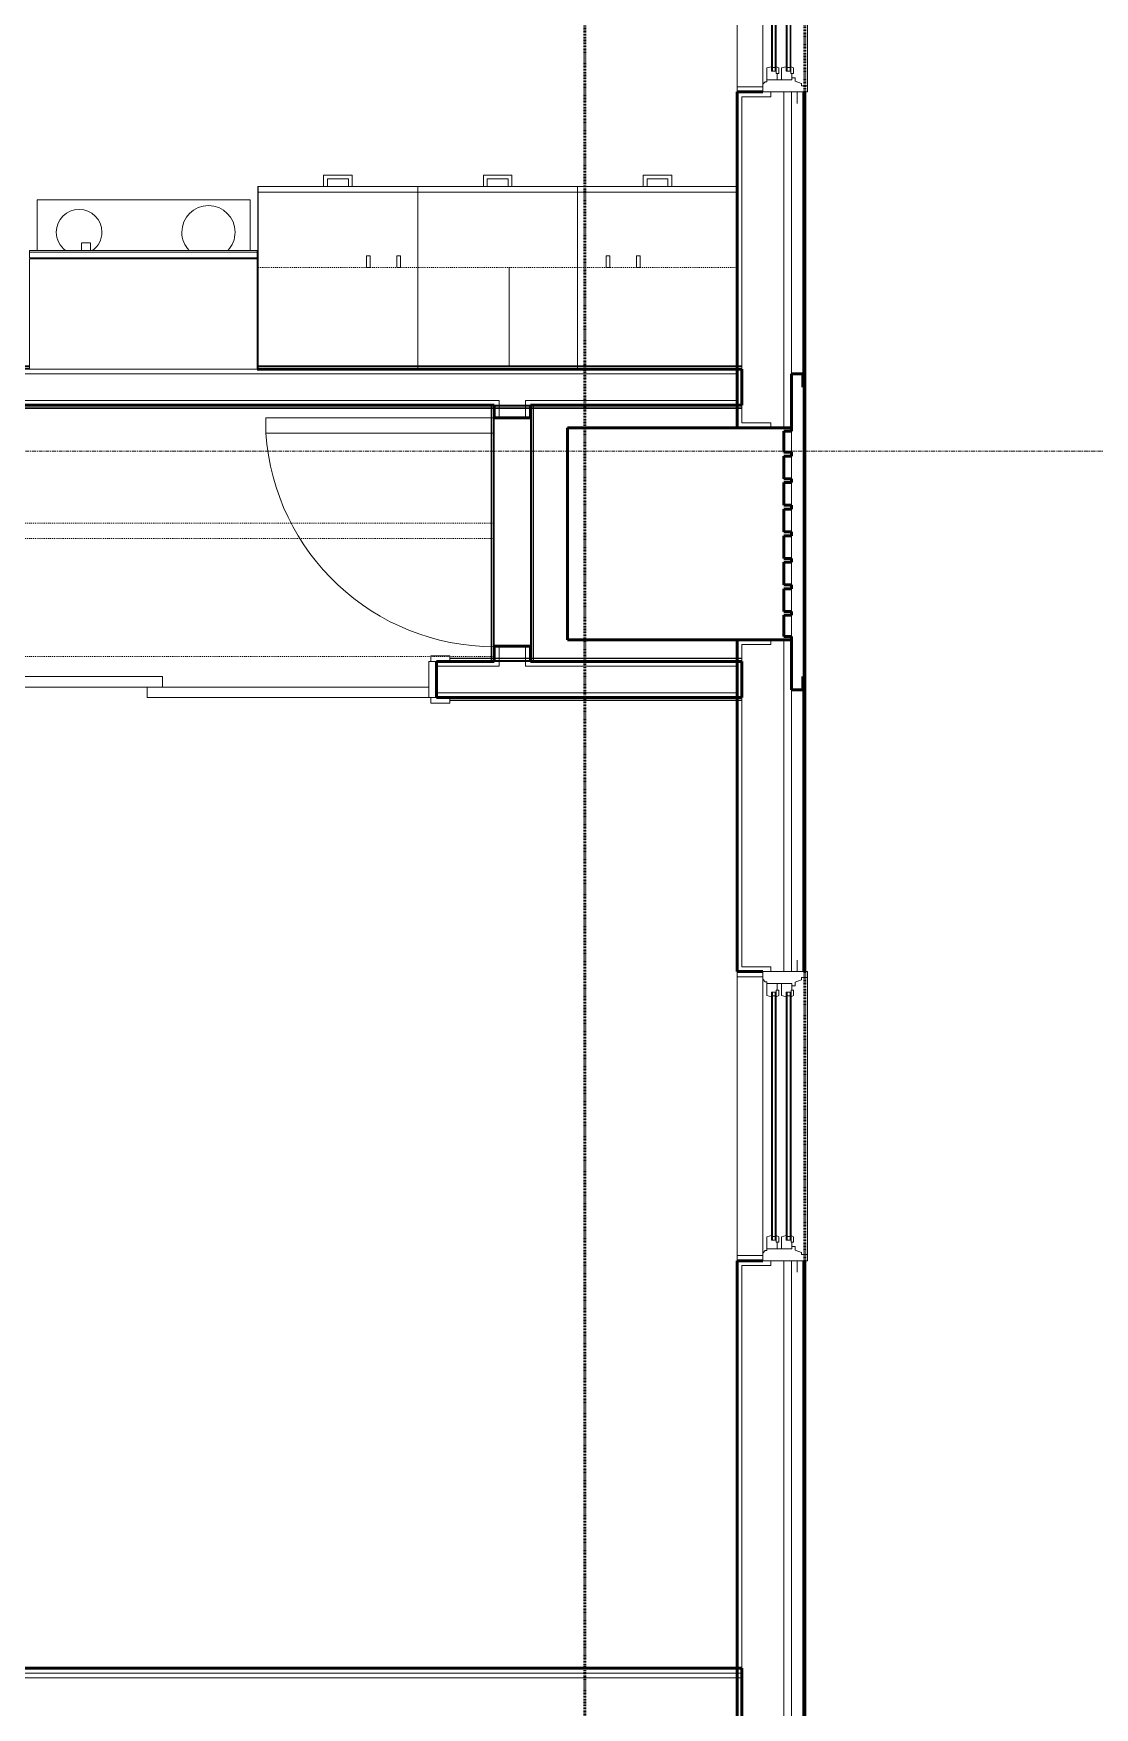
# Model space of a CAD drawing. Header units: inches. Extents: x -4235 to -464, y 9767 to 12344.
# Drawn here: x -2169.3 to -2029.8, y 11682.1 to 11902.1 of the extents above; entities that cross this region are included whole.
import ezdxf

# ---------------------------------------------------------------- set-up
doc = ezdxf.new("R2010")
doc.units = ezdxf.units.IN
doc.header["$MEASUREMENT"] = 0
for name, pattern in [('Dash', [0.25, 0.125, -0.125]), ('Dash 1_16_', [0.125, 0.0625, -0.0625]), ('Grid Line 1_2_', [0.875, 0.5, -0.125, 0.125, -0.125])]:
    doc.linetypes.add(name, pattern=pattern)
for name, color, linetype, lineweight in [('0-1', 7, 'Continuous', 5), ('0-2', 254, 'Continuous', 9), ('A-DOOR-1', 7, 'Continuous', 9), ('A-DOOR-2', 130, 'Continuous', 20), ('A-DOOR-FRAM-1', 130, 'Continuous', 20), ('A-GENM', 5, 'Continuous', 9), ('A-GENM-5', 5, 'Continuous', 50), ('A-GLAZ-1', 151, 'Continuous', 9), ('A-GLAZ-2', 151, 'Continuous', 20), ('A-GLAZ-3', 151, 'Continuous', 50), ('A-WALL', 113, 'Continuous', 13), ('A-WALL-1', 250, 'Continuous', 50), ('A-WALL-2', 50, 'Continuous', 13), ('A-WALL-3', 10, 'Continuous', 9), ('A-WALL-4', 254, 'Continuous', 9), ('A-WALL-5', 7, 'Continuous', 9), ('A-WALL-6', 113, 'Continuous', 9), ('A-WALL-7', 113, 'Continuous', 50), ('C-PROP-LINE-1', 91, 'Dash 1_16_', 50), ('I-WALL-1', 250, 'Continuous', 50), ('I-WALL-2', 10, 'Continuous', 9), ('I-WALL-3', 254, 'Continuous', 9), ('Q-CASE-1', 10, 'Continuous', 9), ('Q-CASE-2', 254, 'Continuous', 9), ('Q-CASE-3', 7, 'Continuous', 9), ('Q-CASE-4', 7, 'Dash', 9), ('Q-CASE-HDLN-1', 7, 'Dash', 9), ('Q-SPCQ-1', 7, 'Continuous', 9), ('S-GRID-1', 1, 'Grid Line 1_2_', 9)]:
    doc.layers.add(name, color=color, linetype=linetype, lineweight=lineweight)

# ---------------------------------------------------------------- blocks, each defined once
blk = doc.blocks.new('Basic Wall _ INT - W4BØF - _5_8 GYP - 2X4 WOOD_BATT_ - 5_8 GYP_ - ___-2694750-BACKGROUND - 2ND FLOOR')
at = {"layer": 'A-WALL-3'}
for p, q in [((-2268.22, 11858.37), (-2268.2, 11858.31)), ((-2268.2, 11858.31), (-2268.14, 11858.16)), ((-2268.13, 11858.16), (-2268.11, 11858.09)), ((-2268.06, 11857.98), (-2268.05, 11857.95)), ((-2243.94, 11858.31), (-2243.82, 11858.31)), ((-2243.82, 11858.31), (-2243.73, 11858.31)), ((-2243.73, 11858.31), (-2243.67, 11858.31)), ((-2238.78, 11857.95), (-2243.53, 11857.95)), ((-2243.52, 11858.31), (-2238.79, 11858.31)), ((-2238.63, 11858.31), (-2238.57, 11858.31)), ((-2238.57, 11858.31), (-2238.48, 11858.31)), ((-2238.48, 11858.31), (-2238.36, 11858.31)), ((-2203.03, 11858.31), (-2169.78, 11858.31)), ((-2169.78, 11858.08), (-2203.03, 11858.08)), ((-2169.78, 11857.95), (-2203.03, 11857.95)), ((-2139.89, 11858.31), (-2139.78, 11858.31)), ((-2139.78, 11857.95), (-2139.89, 11857.95)), ((-2139.78, 11858.31), (-2076.8, 11858.31)), ((-2076.8, 11858.08), (-2139.78, 11858.08)), ((-2076.8, 11857.95), (-2139.78, 11857.95)), ((-2076.8, 11858.31), (-2076.17, 11858.31)), ((-2076.17, 11857.95), (-2076.8, 11857.95)), ((-2076.17, 11858.31), (-2076.17, 11858.37)), ((-2076.17, 11858.37), (-2076.17, 11858.08)), ((-2076.17, 11858.16), (-2076.17, 11858.31)), ((-2076.17, 11858.09), (-2076.17, 11858.16)), ((-2076.17, 11858.08), (-2076.17, 11858)), ((-2076.17, 11858), (-2076.17, 11857.95)), ((-2076.17, 11857.95), (-2076.17, 11857.98))]:
    blk.add_line(p, q, dxfattribs=at)
at = {"layer": 'A-WALL-4'}
for p, q in [((-2268.2, 11858.31), (-2243.94, 11858.31)), ((-2243.53, 11857.95), (-2268.05, 11857.95)), ((-2243.94, 11858.37), (-2243.82, 11858.37)), ((-2243.82, 11858.37), (-2243.73, 11858.37)), ((-2243.73, 11858.37), (-2243.67, 11858.37)), ((-2242.9, 11858.08), (-2243.52, 11858.08)), ((-2243.51, 11858.37), (-2238.79, 11858.37)), ((-2238.78, 11858.08), (-2242.88, 11858.08)), ((-2203.03, 11857.95), (-2238.78, 11857.95)), ((-2238.63, 11858.37), (-2238.57, 11858.37)), ((-2238.57, 11858.37), (-2238.48, 11858.37)), ((-2238.48, 11858.37), (-2238.36, 11858.37)), ((-2238.36, 11858.31), (-2203.03, 11858.31)), ((-2203.03, 11858.37), (-2169.78, 11858.37)), ((-2139.78, 11858.08), (-2139.89, 11858.08)), ((-2139.78, 11858.37), (-2076.17, 11858.37)), ((-2076.17, 11858.08), (-2076.8, 11858.08))]:
    blk.add_line(p, q, dxfattribs=at)
at = {"layer": 'A-WALL-5'}
for p, q in [((-2268.22, 11858.37), (-2243.94, 11858.37)), ((-2243.52, 11858.08), (-2268.1, 11858.08)), ((-2203.03, 11858.08), (-2238.78, 11858.08)), ((-2238.36, 11858.37), (-2203.03, 11858.37)), ((-2139.89, 11858.37), (-2139.78, 11858.37))]:
    blk.add_line(p, q, dxfattribs=at)
at = {"layer": 'A-WALL-5', "flags": 128}
for points in [[(-2268.1, 11858.08), (-2268.11, 11858.1), (-2268.13, 11858.16), (-2268.17, 11858.25), (-2268.22, 11858.37)], [(-2268.07, 11858), (-2268.08, 11858.02), (-2268.09, 11858.04), (-2268.09, 11858.06), (-2268.1, 11858.07), (-2268.1, 11858.08), (-2268.1, 11858.08)]]:
    blk.add_lwpolyline(points, dxfattribs=at)
blk = doc.blocks.new('Basic Wall _ INT - W4BØF - _5_8 GYP - 2X4 WOOD_BATT_ - 5_8 GYP_ - ___-2694749-BACKGROUND - 2ND FLOOR')
at = {"layer": 'A-WALL-3'}
for p, q in [((-2266.08, 11853.2), (-2266.07, 11853.18)), ((-2266.03, 11853.06), (-2266, 11853)), ((-2266, 11853), (-2265.94, 11852.85)), ((-2265.94, 11852.85), (-2265.91, 11852.79)), ((-2109.14, 11852.85), (-2109.02, 11852.85)), ((-2109.02, 11852.85), (-2108.93, 11852.85)), ((-2108.93, 11852.85), (-2108.87, 11852.85)), ((-2103.97, 11853.2), (-2108.72, 11853.2)), ((-2108.72, 11852.85), (-2103.97, 11852.85)), ((-2103.83, 11852.85), (-2103.77, 11852.85)), ((-2103.77, 11852.85), (-2103.68, 11852.85)), ((-2103.68, 11852.85), (-2103.56, 11852.85)), ((-2076.21, 11853.2), (-2076.8, 11853.2)), ((-2076.8, 11852.85), (-2076.2, 11852.85)), ((-2076.17, 11853.2), (-2076.17, 11853.16)), ((-2076.17, 11853.18), (-2076.17, 11853.2)), ((-2076.17, 11853.16), (-2076.17, 11853.12)), ((-2076.17, 11853.12), (-2076.17, 11853.08)), ((-2076.17, 11853.08), (-2076.17, 11853.06)), ((-2076.17, 11853.06), (-2076.17, 11852.79)), ((-2076.17, 11853), (-2076.17, 11853.06)), ((-2076.17, 11852.85), (-2076.17, 11853)), ((-2076.17, 11852.79), (-2076.17, 11852.85))]:
    blk.add_line(p, q, dxfattribs=at)
at = {"layer": 'A-WALL-4'}
for p, q in [((-2108.72, 11853.2), (-2266.08, 11853.2)), ((-2265.94, 11852.85), (-2109.14, 11852.85)), ((-2109.14, 11852.79), (-2109.02, 11852.79)), ((-2109.02, 11852.79), (-2108.93, 11852.79)), ((-2108.93, 11852.79), (-2108.87, 11852.79)), ((-2108.72, 11853.08), (-2103.97, 11853.08)), ((-2108.72, 11852.79), (-2103.97, 11852.79)), ((-2076.8, 11853.2), (-2103.97, 11853.2)), ((-2103.83, 11852.79), (-2103.77, 11852.79)), ((-2103.77, 11852.79), (-2103.68, 11852.79)), ((-2103.68, 11852.79), (-2103.56, 11852.79)), ((-2103.56, 11852.85), (-2076.8, 11852.85)), ((-2076.8, 11853.08), (-2076.21, 11853.08)), ((-2076.8, 11852.79), (-2076.2, 11852.79))]:
    blk.add_line(p, q, dxfattribs=at)
at = {"layer": 'A-WALL-5'}
for p, q in [((-2266.03, 11853.08), (-2108.72, 11853.08)), ((-2265.91, 11852.79), (-2109.14, 11852.79)), ((-2103.97, 11853.08), (-2076.8, 11853.08)), ((-2103.56, 11852.79), (-2076.8, 11852.79))]:
    blk.add_line(p, q, dxfattribs=at)
at = {"layer": 'A-WALL-5', "flags": 128}
for points in [[(-2266.03, 11853.08), (-2266.03, 11853.08), (-2266.04, 11853.09), (-2266.04, 11853.1), (-2266.05, 11853.12), (-2266.06, 11853.14), (-2266.07, 11853.16)], [(-2265.91, 11852.79), (-2265.96, 11852.91), (-2266, 11853), (-2266.02, 11853.06), (-2266.03, 11853.08)]]:
    blk.add_lwpolyline(points, dxfattribs=at)
blk = doc.blocks.new('Basic Wall _ INT - W4BØF - _5_8 GYP - 2X4 WOOD_BATT_ - 5_8 GYP_ - ___-2694752-BACKGROUND - 2ND FLOOR')
at = {"layer": 'A-WALL-3'}
for p, q in [((-2109.14, 11819.91), (-2109.02, 11819.91)), ((-2109.02, 11819.91), (-2108.93, 11819.91)), ((-2108.93, 11819.91), (-2108.87, 11819.91)), ((-2108.72, 11819.91), (-2103.97, 11819.91)), ((-2103.83, 11819.91), (-2103.77, 11819.91)), ((-2103.77, 11819.91), (-2103.68, 11819.91)), ((-2103.68, 11819.91), (-2103.56, 11819.91)), ((-2076.76, 11819.91), (-2076.17, 11819.91)), ((-2076.17, 11819.91), (-2076.17, 11819.97)), ((-2076.17, 11819.97), (-2076.17, 11819.85)), ((-2076.17, 11819.76), (-2076.17, 11819.91)), ((-2076.17, 11819.85), (-2076.17, 11819.76)), ((-2076.17, 11819.69), (-2076.17, 11819.76)), ((-2076.17, 11819.76), (-2076.17, 11819.7)), ((-2076.17, 11819.7), (-2076.17, 11819.68)), ((-2076.17, 11819.68), (-2076.17, 11819.6)), ((-2103.97, 11819.55), (-2108.72, 11819.55)), ((-2076.17, 11819.55), (-2076.76, 11819.55)), ((-2076.17, 11819.6), (-2076.17, 11819.55)), ((-2076.17, 11819.55), (-2076.17, 11819.58))]:
    blk.add_line(p, q, dxfattribs=at)
at = {"layer": 'A-WALL-4'}
for p, q in [((-2114.57, 11819.91), (-2109.14, 11819.91)), ((-2109.14, 11819.97), (-2109.02, 11819.97)), ((-2109.02, 11819.97), (-2108.93, 11819.97)), ((-2108.93, 11819.97), (-2108.87, 11819.97)), ((-2108.72, 11819.97), (-2103.97, 11819.97)), ((-2104.6, 11819.68), (-2108.68, 11819.68)), ((-2103.97, 11819.68), (-2104.56, 11819.68)), ((-2103.83, 11819.97), (-2103.77, 11819.97)), ((-2103.77, 11819.97), (-2103.68, 11819.97)), ((-2103.68, 11819.97), (-2103.56, 11819.97)), ((-2103.56, 11819.91), (-2076.8, 11819.91)), ((-2076.76, 11819.97), (-2076.17, 11819.97)), ((-2076.17, 11819.68), (-2076.76, 11819.68)), ((-2108.72, 11819.55), (-2114.57, 11819.55)), ((-2076.8, 11819.55), (-2103.97, 11819.55))]:
    blk.add_line(p, q, dxfattribs=at)
at = {"layer": 'A-WALL-5'}
for p, q in [((-2114.57, 11819.97), (-2109.14, 11819.97)), ((-2108.72, 11819.68), (-2114.57, 11819.68)), ((-2076.8, 11819.68), (-2103.97, 11819.68)), ((-2103.56, 11819.97), (-2076.8, 11819.97))]:
    blk.add_line(p, q, dxfattribs=at)
blk = doc.blocks.new('Basic Wall _ INT - W4BØF - _5_8 GYP - 2X4 WOOD_BATT_ - 5_8 GYP_ - ___-2694751-BACKGROUND - 2ND FLOOR')
at = {"layer": 'A-WALL-3'}
for p, q in [((-2076.17, 11814.8), (-2076.8, 11814.8)), ((-2076.8, 11814.45), (-2076.17, 11814.45)), ((-2076.17, 11814.8), (-2076.17, 11814.76)), ((-2076.17, 11814.78), (-2076.17, 11814.8)), ((-2076.17, 11814.76), (-2076.17, 11814.68)), ((-2076.17, 11814.68), (-2076.17, 11814.66)), ((-2076.17, 11814.66), (-2076.17, 11814.51)), ((-2076.17, 11814.6), (-2076.17, 11814.66)), ((-2076.17, 11814.45), (-2076.17, 11814.6)), ((-2076.17, 11814.51), (-2076.17, 11814.39)), ((-2076.17, 11814.39), (-2076.17, 11814.45))]:
    blk.add_line(p, q, dxfattribs=at)
at = {"layer": 'A-WALL-4'}
for p, q in [((-2076.8, 11814.8), (-2114.57, 11814.8)), ((-2114.57, 11814.45), (-2076.8, 11814.45)), ((-2076.8, 11814.68), (-2076.17, 11814.68)), ((-2076.8, 11814.39), (-2076.17, 11814.39))]:
    blk.add_line(p, q, dxfattribs=at)
at = {"layer": 'A-WALL-5'}
for p, q in [((-2114.57, 11814.68), (-2076.8, 11814.68)), ((-2114.57, 11814.39), (-2076.8, 11814.39))]:
    blk.add_line(p, q, dxfattribs=at)
blk = doc.blocks.new('Basic Wall _ INT - W4BØF - _5_8 GYP - 2X4 WOOD_BATT_ - 5_8 GYP_ - ___-2694754-BACKGROUND - 2ND FLOOR')
at = {"layer": 'A-WALL-3'}
for p, q in [((-2103.95, 11853.2), (-2103.97, 11853.2)), ((-2103.91, 11853.2), (-2103.85, 11853.2)), ((-2103.85, 11853.2), (-2103.56, 11853.2)), ((-2103.77, 11853.2), (-2103.83, 11853.2)), ((-2103.62, 11853.2), (-2103.77, 11853.2)), ((-2103.56, 11853.2), (-2103.62, 11853.2)), ((-2103.62, 11853.05), (-2103.62, 11853)), ((-2103.62, 11852.99), (-2103.62, 11852.91)), ((-2103.62, 11852.89), (-2103.62, 11852.79)), ((-2103.62, 11819.93), (-2103.62, 11819.85)), ((-2103.62, 11819.82), (-2103.62, 11819.76)), ((-2103.97, 11819.55), (-2103.95, 11819.55)), ((-2103.89, 11819.55), (-2103.91, 11819.55)), ((-2103.85, 11819.55), (-2103.89, 11819.55)), ((-2103.77, 11819.55), (-2103.85, 11819.55)), ((-2103.83, 11819.55), (-2103.77, 11819.55)), ((-2103.77, 11819.55), (-2103.62, 11819.55)), ((-2103.68, 11819.55), (-2103.77, 11819.55)), ((-2103.56, 11819.55), (-2103.68, 11819.55)), ((-2103.62, 11819.55), (-2103.56, 11819.55))]:
    blk.add_line(p, q, dxfattribs=at)
at = {"layer": 'A-WALL-4'}
for p, q in [((-2103.97, 11853.2), (-2103.93, 11853.2)), ((-2103.97, 11851.55), (-2103.97, 11853.2)), ((-2103.93, 11853.2), (-2103.91, 11853.2)), ((-2103.62, 11852.79), (-2103.62, 11819.97)), ((-2103.56, 11853.05), (-2103.56, 11853)), ((-2103.56, 11852.99), (-2103.56, 11852.91)), ((-2103.56, 11852.89), (-2103.56, 11852.79)), ((-2103.97, 11819.55), (-2103.97, 11821.55)), ((-2103.56, 11819.93), (-2103.56, 11819.85)), ((-2103.56, 11819.82), (-2103.56, 11819.76)), ((-2103.93, 11819.55), (-2103.97, 11819.55)), ((-2103.91, 11819.55), (-2103.93, 11819.55))]:
    blk.add_line(p, q, dxfattribs=at)
at = {"layer": 'A-WALL-5'}
for p, q in [((-2103.85, 11819.55), (-2103.85, 11853.2)), ((-2103.56, 11852.79), (-2103.56, 11819.97))]:
    blk.add_line(p, q, dxfattribs=at)
blk = doc.blocks.new('Basic Wall _ INT - W4BØF - _5_8 GYP - 2X4 WOOD_BATT_ - 5_8 GYP_ - ___-2694753-BACKGROUND - 2ND FLOOR')
at = {"layer": 'A-WALL-3'}
for p, q in [((-2109.07, 11853.2), (-2109.14, 11853.2)), ((-2109.14, 11853.2), (-2108.85, 11853.2)), ((-2108.93, 11853.2), (-2109.07, 11853.2)), ((-2109.07, 11853.05), (-2109.07, 11853)), ((-2109.07, 11852.99), (-2109.07, 11852.91)), ((-2109.07, 11852.89), (-2109.07, 11852.79)), ((-2108.86, 11853.2), (-2108.93, 11853.2)), ((-2108.85, 11853.2), (-2108.81, 11853.2)), ((-2108.81, 11853.2), (-2108.79, 11853.2)), ((-2108.72, 11853.2), (-2108.75, 11853.2)), ((-2109.07, 11819.95), (-2109.07, 11819.85)), ((-2109.07, 11819.83), (-2109.07, 11819.76)), ((-2109.07, 11819.75), (-2109.07, 11819.7)), ((-2109.02, 11819.55), (-2109.14, 11819.55)), ((-2109.14, 11819.55), (-2109.07, 11819.55)), ((-2109.07, 11819.55), (-2108.93, 11819.55)), ((-2108.85, 11819.55), (-2109.02, 11819.55)), ((-2108.93, 11819.55), (-2108.86, 11819.55)), ((-2108.81, 11819.55), (-2108.85, 11819.55)), ((-2108.79, 11819.55), (-2108.81, 11819.55)), ((-2108.75, 11819.55), (-2108.72, 11819.55))]:
    blk.add_line(p, q, dxfattribs=at)
at = {"layer": 'A-WALL-4'}
for p, q in [((-2109.14, 11853.05), (-2109.14, 11853)), ((-2109.14, 11852.99), (-2109.14, 11852.91)), ((-2109.14, 11852.89), (-2109.14, 11852.79)), ((-2109.07, 11852.79), (-2109.07, 11819.97)), ((-2108.79, 11853.2), (-2108.77, 11853.2)), ((-2108.77, 11853.2), (-2108.72, 11853.2)), ((-2108.72, 11851.55), (-2108.72, 11853.2)), ((-2109.14, 11819.95), (-2109.14, 11819.85)), ((-2109.14, 11819.83), (-2109.14, 11819.76)), ((-2109.14, 11819.75), (-2109.14, 11819.7)), ((-2108.72, 11819.55), (-2108.72, 11821.55)), ((-2108.77, 11819.55), (-2108.79, 11819.55)), ((-2108.72, 11819.55), (-2108.77, 11819.55))]:
    blk.add_line(p, q, dxfattribs=at)
at = {"layer": 'A-WALL-5'}
for p, q in [((-2109.14, 11852.79), (-2109.14, 11819.97)), ((-2108.85, 11853.2), (-2108.85, 11819.55))]:
    blk.add_line(p, q, dxfattribs=at)
blk = doc.blocks.new('SWING - SINGLE - FLUSH - 30_ x 70_ - MAGIC PAK DOOR - ACOUSTICAL SEAL - IN CLOSET-3199421-BACKGROUND - 2ND FLOOR')
at = {"layer": 'A-DOOR-1'}
blk.add_arc((15, 2.375), 30.067, 93.81407, 180, dxfattribs=at)
at = {"layer": 'A-DOOR-2'}
for p, q in [((13, 2.375), (13, 32.375)), ((15, 32.375), (13, 32.375)), ((15, 2.375), (15, 32.375)), ((15, 2.375), (13, 2.375))]:
    blk.add_line(p, q, dxfattribs=at)
blk = doc.blocks.new('SLIDING - FLUSH - 6-0 x 6-8-3203587-BACKGROUND - 2ND FLOOR')
at = {"layer": 'A-DOOR-1'}
for p, q in [((-36.25, 3), (-38.75, 3)), ((-38.75, 3), (-38.75, 2.25)), ((-38.75, 2.25), (-36.25, 2.25)), ((-36.25, 2.25), (-36.25, 3)), ((36.25, 3), (36.25, 2.25)), ((38.75, 3), (36.25, 3)), ((36.25, 2.25), (38.75, 2.25)), ((38.75, 2.25), (38.75, 3)), ((-36.25, -2.5), (-38.75, -2.5)), ((-38.75, -2.5), (-38.75, -3.25)), ((-38.75, -3.25), (-36.25, -3.25)), ((-36.25, -3.25), (-36.25, -2.5)), ((38.75, -2.5), (36.25, -2.5)), ((36.25, -2.5), (36.25, -3.25)), ((36.25, -3.25), (38.75, -3.25)), ((38.75, -3.25), (38.75, -2.5))]:
    blk.add_line(p, q, dxfattribs=at)
at = {"layer": 'A-DOOR-2'}
for p, q in [((1, 2.25), (-36, 2.25)), ((-36, 2.25), (-36, 0.875)), ((1, 0.875), (1, 2.25)), ((-36, 0.875), (1, 0.875)), ((36, 0.875), (-1, 0.875)), ((-1, 0.875), (-1, -0.5)), ((36, -0.5), (36, 0.875)), ((-1, -0.5), (36, -0.5))]:
    blk.add_line(p, q, dxfattribs=at)
at = {"layer": 'A-DOOR-FRAM-1'}
for p, q in [((-36, 2.25), (-37, 2.25)), ((-37, 2.25), (-37, -2.5)), ((-36, -2.5), (-36, 2.25)), ((37, 2.25), (36, 2.25)), ((36, 2.25), (36, -2.5)), ((37, -2.5), (37, 2.25)), ((-37, -2.5), (-36, -2.5)), ((36, -2.5), (37, -2.5))]:
    blk.add_line(p, q, dxfattribs=at)
blk = doc.blocks.new('OD_CW_Closet - OD_CW_Closet-2069095-BACKGROUND - 2ND FLOOR')
at = {"layer": 'Q-CASE-HDLN-1'}
for p, q in [((0.74, -24), (0.74, 9)), ((0.74, 9), (158.05, 9)), ((158.05, 9), (158.05, -24)), ((0.74, -6.5), (158.05, -6.5)), ((0.74, -8.5), (158.05, -8.5)), ((158.05, -24), (0.74, -24))]:
    blk.add_line(p, q, dxfattribs=at)
blk = doc.blocks.new('Range - 24_ x 30_-V73-BACKGROUND - 2ND FLOOR')
at = {"layer": 'Q-SPCQ-1'}
blk.add_line((0, 22), (0.12, 22), dxfattribs=at)
for centre, radius, start, end in [((6.5, 6), 3.5, 81.0228, 98.9772), ((6.5, 6), 3.5, 136.4352, 180), ((6.5, 6), 3.5, 360, 43.611), ((23.5, 6), 3, 126.1227, 180), ((23.5, 6), 3, 360, 53.8773), ((6.5, 6), 3.5, 180, 0), ((23.5, 6), 3, 180, 360)]:
    blk.add_arc(centre, radius, start, end, dxfattribs=at)
blk = doc.blocks.new('Base Cabinet 4 Drawer 254 - Base Cabinet 4 Drawer 254 21_-2569778-BACKGROUND - 2ND FLOOR')
at = {"layer": 'Q-CASE-1'}
for p, q in [((-0.64, 24), (-1.14, 24)), ((-0.64, 24), (-1.14, 24)), ((-0.64, 24), (-1.14, 24)), ((2.11, 24), (2.61, 24)), ((2.11, 24), (2.61, 24)), ((2.11, 24), (2.61, 24)), ((-9.76, 0.37), (-9.76, 0)), ((11.24, 0), (11.24, 0.37)), ((-9.76, 0), (11.24, 0))]:
    blk.add_line(p, q, dxfattribs=at)
at = {"layer": 'Q-CASE-2'}
for p, q in [((-9.76, 24), (11.24, 24)), ((-9.76, 23.25), (-9.76, 24)), ((11.24, 23.25), (-9.76, 23.25)), ((-9.76, 23.25), (-9.76, 0.37)), ((-0.64, 24), (-1.14, 24)), ((2.11, 24), (2.61, 24)), ((11.24, 24), (11.24, 23.25)), ((11.24, 0.37), (11.24, 23.25))]:
    blk.add_line(p, q, dxfattribs=at)
at = {"layer": 'Q-CASE-3'}
for p, q in [((2.61, 25.5), (-1.14, 25.5)), ((-1.14, 25.5), (-1.14, 24)), ((-0.64, 24), (-0.64, 25)), ((-0.64, 25), (2.11, 25)), ((2.11, 25), (2.11, 24)), ((2.61, 24), (2.61, 25.5))]:
    blk.add_line(p, q, dxfattribs=at)
blk = doc.blocks.new('Base Cabinet 3 Drawer 230 - Base Cabinet 3 Drawer 230 21_-V41-BACKGROUND - 2ND FLOOR')
at = {"layer": 'Q-CASE-1'}
for p, q in [((-0.64, 24), (-1.14, 24)), ((-0.64, 24), (-1.14, 24)), ((2.11, 24), (2.61, 24)), ((2.11, 24), (2.61, 24)), ((-9.76, 0.38), (-9.76, 0)), ((11.24, 0), (11.24, 0.38)), ((-9.76, 0), (11.24, 0))]:
    blk.add_line(p, q, dxfattribs=at)
at = {"layer": 'Q-CASE-2'}
for p, q in [((-9.76, 24), (11.24, 24)), ((-9.76, 23.25), (-9.76, 24)), ((11.24, 23.25), (-9.76, 23.25)), ((-9.76, 23.25), (-9.76, 0.38)), ((-0.64, 24), (-1.14, 24)), ((2.11, 24), (2.61, 24)), ((11.24, 24), (11.24, 23.25)), ((11.24, 0.38), (11.24, 23.25))]:
    blk.add_line(p, q, dxfattribs=at)
at = {"layer": 'Q-CASE-3'}
for p, q in [((2.61, 25.5), (-1.14, 25.5)), ((-1.14, 25.5), (-1.14, 24)), ((-0.64, 24), (-0.64, 25)), ((-0.64, 25), (2.11, 25)), ((2.11, 25), (2.11, 24)), ((2.61, 24), (2.61, 25.5))]:
    blk.add_line(p, q, dxfattribs=at)
blk = doc.blocks.new('Base Cabinet 3 Drawer 230 - Base Cabinet 3 Drawer 230 21_-V75-BACKGROUND - 2ND FLOOR')
at = {"layer": 'Q-CASE-1'}
for p, q in [((-0.64, 24), (-1.14, 24)), ((-0.64, 24), (-1.14, 24)), ((2.11, 24), (2.61, 24)), ((2.11, 24), (2.61, 24)), ((-9.76, 0.37), (-9.76, 0)), ((-9.76, 0), (11.21, 0))]:
    blk.add_line(p, q, dxfattribs=at)
at = {"layer": 'Q-CASE-2'}
for p, q in [((-9.76, 24), (11.21, 24)), ((-9.76, 23.25), (-9.76, 24)), ((11.21, 23.25), (-9.76, 23.25)), ((-9.76, 23.25), (-9.76, 0.37)), ((-0.64, 24), (-1.14, 24)), ((2.11, 24), (2.61, 24)), ((11.24, 24), (11.24, 23.25)), ((11.24, 0), (11.24, 23.25))]:
    blk.add_line(p, q, dxfattribs=at)
at = {"layer": 'Q-CASE-3'}
for p, q in [((2.61, 25.5), (-1.14, 25.5)), ((-1.14, 25.5), (-1.14, 24)), ((-0.64, 24), (-0.64, 25)), ((-0.64, 25), (2.11, 25)), ((2.11, 25), (2.11, 24)), ((2.61, 24), (2.61, 25.5))]:
    blk.add_line(p, q, dxfattribs=at)
blk = doc.blocks.new('300 Series Wall Hung Cabinet_302 - 30_ X 36_-2573882-BACKGROUND - 2ND FLOOR')
at = {"layer": 'Q-CASE-3'}
for p, q in [((-1.76, 14.69), (-2.25, 14.69)), ((-2.25, 14.69), (-2.25, 13.19)), ((-1.76, 13.19), (-1.76, 14.69)), ((2.24, 14.69), (1.75, 14.69)), ((1.75, 14.69), (1.75, 13.19)), ((2.24, 13.19), (2.24, 14.69)), ((-1.76, 13.19), (-2.25, 13.19)), ((2.24, 13.19), (1.75, 13.19))]:
    blk.add_line(p, q, dxfattribs=at)
at = {"layer": 'Q-CASE-4'}
for p, q in [((-15, 0.19), (-15, 13.19)), ((-15, 13.19), (15, 13.19)), ((15, 13.19), (15, 0.19)), ((15, 0.19), (-15, 0.19))]:
    blk.add_line(p, q, dxfattribs=at)
blk = doc.blocks.new('30quot_MicrowaveVent_11166 - 70cm miele oven-2322118-BACKGROUND - 2ND FLOOR')
at = {"layer": 'Q-CASE-3'}
for p, q in [((-14.2, -14.49), (-14.2, 0)), ((15.68, 0), (-14.2, 0)), ((15.68, 0), (15.68, -14.49)), ((15.68, -14.49), (-14.2, -14.49)), ((-14.2, -14.61), (15.68, -14.61)), ((-14.2, -15.39), (-14.2, -14.61)), ((-14.2, -15.6), (-14.2, -15.39)), ((-14.2, -15.39), (15.68, -15.39)), ((15.68, -14.61), (15.68, -15.39)), ((15.68, -15.39), (15.68, -15.6)), ((-14.2, -15.6), (15.68, -15.6)), ((7.69, -16.55), (7.69, -15.63)), ((7.69, -16.6), (8.88, -16.6)), ((8.88, -15.63), (8.88, -16.55))]:
    blk.add_line(p, q, dxfattribs=at)
blk = doc.blocks.new('300 Series Wall Hung Cabinet_302 - 33_ X 36_-2610278-BACKGROUND - 2ND FLOOR')
at = {"layer": 'Q-CASE-3'}
for p, q in [((-1.76, 14.69), (-2.25, 14.69)), ((-2.25, 14.69), (-2.25, 13.19)), ((-1.76, 13.19), (-1.76, 14.69)), ((2.24, 14.69), (1.75, 14.69)), ((1.75, 14.69), (1.75, 13.19)), ((2.24, 13.19), (2.24, 14.69)), ((-1.76, 13.19), (-2.25, 13.19)), ((2.24, 13.19), (1.75, 13.19))]:
    blk.add_line(p, q, dxfattribs=at)
at = {"layer": 'Q-CASE-4'}
for p, q in [((-16.5, 0.19), (-16.5, 13.19)), ((-16.5, 13.19), (16.5, 13.19)), ((16.5, 13.19), (16.5, 0.19)), ((16.5, 0.19), (-16.5, 0.19))]:
    blk.add_line(p, q, dxfattribs=at)
blk = doc.blocks.new('CTR - 1st Phase - Unit Layouts_rvt-1-BACKGROUND - 2ND FLOOR')
at = {"layer": 'A-WALL-1'}
for p, q in [((-2076.17, 11857.95), (-2139.89, 11857.95)), ((-2076.17, 11857.33), (-2076.17, 11857.95)), ((-2076.17, 11853.83), (-2076.17, 11857.33)), ((-2266.08, 11853.2), (-2108.72, 11853.2)), ((-2108.72, 11853.2), (-2108.72, 11851.55)), ((-2103.97, 11853.2), (-2076.17, 11853.2)), ((-2103.97, 11851.55), (-2103.97, 11853.2)), ((-2076.17, 11853.2), (-2076.17, 11853.83)), ((-2108.72, 11851.55), (-2103.97, 11851.55)), ((-2103.97, 11821.55), (-2108.72, 11821.55)), ((-2108.72, 11821.55), (-2108.72, 11819.55)), ((-2103.97, 11819.55), (-2103.97, 11821.55)), ((-2108.72, 11819.55), (-2116.32, 11819.55)), ((-2116.32, 11819.55), (-2116.32, 11814.8)), ((-2076.17, 11819.55), (-2103.97, 11819.55)), ((-2076.17, 11818.93), (-2076.17, 11819.55)), ((-2076.17, 11815.43), (-2076.17, 11818.93)), ((-2076.17, 11814.8), (-2076.17, 11815.43)), ((-2116.32, 11814.8), (-2076.17, 11814.8))]:
    blk.add_line(p, q, dxfattribs=at)
at = {"layer": 'A-WALL-2'}
for p, q in [((-2239.4, 11857.33), (-2076.8, 11857.33)), ((-2076.8, 11853.83), (-2076.8, 11857.33)), ((-2266.34, 11853.83), (-2108.1, 11853.83)), ((-2108.1, 11853.2), (-2108.1, 11853.83)), ((-2108.1, 11853.2), (-2108.1, 11851.55)), ((-2104.6, 11853.83), (-2076.8, 11853.83)), ((-2104.6, 11853.2), (-2104.6, 11853.83)), ((-2104.6, 11853.2), (-2104.6, 11851.55)), ((-2108.1, 11821.55), (-2108.1, 11819.55)), ((-2104.6, 11821.55), (-2104.6, 11819.55)), ((-2116.32, 11818.93), (-2108.1, 11818.93)), ((-2108.1, 11818.93), (-2108.1, 11819.55)), ((-2104.6, 11818.93), (-2104.6, 11819.55)), ((-2104.6, 11818.93), (-2076.8, 11818.93)), ((-2076.8, 11815.43), (-2076.8, 11818.93)), ((-2116.32, 11815.43), (-2076.8, 11815.43))]:
    blk.add_line(p, q, dxfattribs=at)
at = {"layer": 'A-WALL-3'}
for p, q in [((-2139.78, 11857.95), (-2139.89, 11857.95)), ((-2076.8, 11857.95), (-2139.78, 11857.95)), ((-2076.17, 11857.95), (-2076.8, 11857.95)), ((-2076.17, 11857.95), (-2076.17, 11853.2)), ((-2266.08, 11853.2), (-2109.14, 11853.2)), ((-2109.14, 11853.2), (-2108.87, 11853.2)), ((-2108.72, 11853.05), (-2108.72, 11853)), ((-2108.72, 11852.99), (-2108.72, 11852.91)), ((-2108.72, 11852.89), (-2108.72, 11852.79)), ((-2108.72, 11852.79), (-2108.72, 11819.97)), ((-2103.97, 11853), (-2103.97, 11853.05)), ((-2103.97, 11852.91), (-2103.97, 11852.99)), ((-2103.97, 11852.79), (-2103.97, 11852.89)), ((-2103.97, 11819.97), (-2103.97, 11852.79)), ((-2103.83, 11853.2), (-2103.56, 11853.2)), ((-2103.56, 11853.2), (-2076.8, 11853.2)), ((-2076.8, 11853.2), (-2076.21, 11853.2)), ((-2108.72, 11819.95), (-2108.72, 11819.85)), ((-2108.72, 11819.83), (-2108.72, 11819.76)), ((-2108.72, 11819.75), (-2108.72, 11819.7)), ((-2103.97, 11819.85), (-2103.97, 11819.93)), ((-2103.97, 11819.76), (-2103.97, 11819.82)), ((-2116.32, 11814.8), (-2116.32, 11819.55)), ((-2109.14, 11819.55), (-2114.57, 11819.55)), ((-2108.87, 11819.55), (-2109.14, 11819.55)), ((-2103.56, 11819.55), (-2103.83, 11819.55)), ((-2076.8, 11819.55), (-2103.56, 11819.55)), ((-2076.17, 11819.55), (-2076.76, 11819.55)), ((-2076.17, 11819.55), (-2076.17, 11814.8)), ((-2114.57, 11814.8), (-2076.8, 11814.8)), ((-2076.8, 11814.8), (-2076.17, 11814.8))]:
    blk.add_line(p, q, dxfattribs=at)
at = {"layer": 'A-WALL-4'}
for p, q in [((-2103.97, 11851.55), (-2108.72, 11851.55)), ((-2108.72, 11821.55), (-2103.97, 11821.55))]:
    blk.add_line(p, q, dxfattribs=at)
at = {"layer": 'A-WALL-5'}
for p, q in [((-2108.72, 11821.55), (-2108.72, 11851.55)), ((-2103.97, 11851.55), (-2103.97, 11821.55))]:
    blk.add_line(p, q, dxfattribs=at)
at = {"layer": 'A-WALL-6'}
for p, q in [((-2139.78, 11858.33), (-2139.78, 11881.95)), ((-2139.78, 11881.95), (-2076.8, 11881.95)), ((-2139.78, 11881.95), (-2076.8, 11881.95)), ((-2139.78, 11858.33), (-2139.78, 11881.95)), ((-2076.8, 11881.95), (-2076.8, 11858.33)), ((-2076.8, 11858.33), (-2076.8, 11881.95)), ((-2140.78, 11880.2), (-2168.78, 11880.2)), ((-2168.78, 11880.2), (-2168.78, 11873.55)), ((-2140.78, 11880.2), (-2168.78, 11880.2)), ((-2168.78, 11880.2), (-2168.78, 11873.55)), ((-2140.78, 11873.55), (-2140.78, 11880.2)), ((-2140.78, 11873.55), (-2140.78, 11880.2)), ((-2168.78, 11872.56), (-2168.78, 11872.44)), ((-2168.78, 11872.56), (-2168.78, 11872.44)), ((-2140.78, 11872.44), (-2140.78, 11872.56)), ((-2140.78, 11872.44), (-2140.78, 11872.56)), ((-2139.78, 11857.95), (-2139.78, 11858.33)), ((-2139.78, 11857.95), (-2139.78, 11858.33)), ((-2076.8, 11857.95), (-2139.78, 11857.95)), ((-2076.8, 11857.95), (-2139.78, 11857.95)), ((-2076.8, 11858.33), (-2076.8, 11857.95)), ((-2076.8, 11857.95), (-2076.8, 11858.33))]:
    blk.add_line(p, q, dxfattribs=at)
at = {"layer": '0-2'}
for name, p in [('Base Cabinet 4 Drawer 254 - Base Cabinet 4 Drawer 254 21_-2569778-BACKGROUND - 2ND FLOOR', (-2130.01, 11857.95)), ('Base Cabinet 3 Drawer 230 - Base Cabinet 3 Drawer 230 21_-V41-BACKGROUND - 2ND FLOOR', (-2109.01, 11857.95)), ('Base Cabinet 3 Drawer 230 - Base Cabinet 3 Drawer 230 21_-V75-BACKGROUND - 2ND FLOOR', (-2088.01, 11857.95)), ('300 Series Wall Hung Cabinet_302 - 33_ X 36_-2610278-BACKGROUND - 2ND FLOOR', (-2123.28, 11858.14)), ('300 Series Wall Hung Cabinet_302 - 30_ X 36_-2573882-BACKGROUND - 2ND FLOOR', (-2091.78, 11858.14)), ('Basic Wall _ INT - W4BØF - _5_8 GYP - 2X4 WOOD_BATT_ - 5_8 GYP_ - ___-2694750-BACKGROUND - 2ND FLOOR', (0, 0)), ('Basic Wall _ INT - W4BØF - _5_8 GYP - 2X4 WOOD_BATT_ - 5_8 GYP_ - ___-2694749-BACKGROUND - 2ND FLOOR', (0, 0)), ('Basic Wall _ INT - W4BØF - _5_8 GYP - 2X4 WOOD_BATT_ - 5_8 GYP_ - ___-2694753-BACKGROUND - 2ND FLOOR', (0, 0)), ('Basic Wall _ INT - W4BØF - _5_8 GYP - 2X4 WOOD_BATT_ - 5_8 GYP_ - ___-2694754-BACKGROUND - 2ND FLOOR', (0, 0)), ('Basic Wall _ INT - W4BØF - _5_8 GYP - 2X4 WOOD_BATT_ - 5_8 GYP_ - ___-2694752-BACKGROUND - 2ND FLOOR', (0, 0)), ('Basic Wall _ INT - W4BØF - _5_8 GYP - 2X4 WOOD_BATT_ - 5_8 GYP_ - ___-2694751-BACKGROUND - 2ND FLOOR', (0, 0))]:
    blk.add_blockref(name, p, dxfattribs=at)
for name, p, rotation in [('Range - 24_ x 30_-V73-BACKGROUND - 2ND FLOOR', (-2139.78, 11881.95), 180), ('30quot_MicrowaveVent_11166 - 70cm miele oven-2322118-BACKGROUND - 2ND FLOOR', (-2154.1, 11857.95), 180), ('OD_CW_Closet - OD_CW_Closet-2069095-BACKGROUND - 2ND FLOOR', (-2107.99, 11829.2), 180), ('SWING - SINGLE - FLUSH - 30_ x 70_ - MAGIC PAK DOOR - ACOUSTICAL SEAL - IN CLOSET-3199421-BACKGROUND - 2ND FLOOR', (-2106.35, 11836.55), 90.00000000008457), ('SLIDING - FLUSH - 6-0 x 6-8-3203587-BACKGROUND - 2ND FLOOR', (-2153.32, 11817.05), 180)]:
    blk.add_blockref(name, p, dxfattribs=dict(at, rotation=rotation))
blk = doc.blocks.new('CTR - 1st Phase - Common Walls_rvt-1-BACKGROUND - 2ND FLOOR')
at = {"layer": 'A-WALL-2'}
for p, q in [((-2076.17, 11686.61), (-2437.8, 11686.61)), ((-2076.17, 11685.99), (-2437.18, 11685.99))]:
    blk.add_line(p, q, dxfattribs=at)
at = {"layer": 'I-WALL-1'}
for p, q in [((-2076.17, 11687.24), (-2438.43, 11687.24)), ((-2076.17, 11678.74), (-2076.17, 11687.24))]:
    blk.add_line(p, q, dxfattribs=at)
at = {"layer": 'I-WALL-2'}
for q in [(-2076.8, 11687.24), (-2076.17, 11678.74)]:
    blk.add_line((-2076.17, 11687.24), q, dxfattribs=at)
at = {"layer": 'I-WALL-3'}
blk.add_line((-2076.8, 11687.24), (-2267.08, 11687.24), dxfattribs=at)
blk = doc.blocks.new('Window-Double_Hung-Andersen-400_Series-Tilt_Wash - DOUBLE HUNG - REVERSE COTTAGE - 2ND FLOOR-2888385-BACKGROUND - 2ND FLOOR')
at = {"layer": 'A-GLAZ-1'}
for p, q in [((-16.29, 2.5), (-15.7, 2.5)), ((-15.82, 2.5), (-15.82, 2.12)), ((-15.7, 2.62), (15.7, 2.62)), ((-15.7, 2.5), (15.7, 2.5)), ((16.29, 2.5), (15.7, 2.5)), ((15.82, 2.5), (15.82, 2.12)), ((-16.29, 2.12), (-15.7, 2.12)), ((-16.29, 0.56), (-15.7, 0.56)), ((-16.29, 0.19), (-15.7, 0.19)), ((-15.82, 0.56), (-15.82, 0.19)), ((-15.7, 2.12), (15.7, 2.12)), ((-15.7, 2), (15.7, 2)), ((-15.7, 0.69), (15.7, 0.69)), ((-15.7, 0.56), (15.7, 0.56)), ((-15.7, 0.19), (15.7, 0.19)), ((-15.7, 0.06), (15.7, 0.06)), ((16.29, 2.12), (15.7, 2.12)), ((16.29, 0.56), (15.7, 0.56)), ((16.29, 0.19), (15.7, 0.19)), ((15.82, 0.56), (15.82, 0.19)), ((18.95, -1.06), (-18.95, -1.06)), ((-18.95, -1.06), (-18.95, -4.44)), ((-18.32, -1.06), (-18.32, -4.44)), ((18.32, -1.06), (18.32, -4.44)), ((18.95, -4.44), (18.95, -1.06)), ((-19.01, -3.94), (-19.01, -2.44)), ((-19.01, -2.44), (-18.95, -2.44)), ((-18.95, -3.94), (-19.01, -3.94)), ((18.95, -2.44), (19.01, -2.44)), ((19.01, -3.94), (18.95, -3.94)), ((19.01, -2.44), (19.01, -3.94)), ((-18.95, -4.44), (18.95, -4.44))]:
    blk.add_line(p, q, dxfattribs=at)
at = {"layer": 'A-GLAZ-2'}
for p, q in [((19.01, 4.81), (-19.01, 4.81)), ((-19.01, 4.81), (-19.01, -1.06)), ((-18.2, 4.81), (-18.2, 4)), ((18.2, 4.81), (18.2, 4)), ((19.01, -1.06), (19.01, 4.81)), ((-19.01, 3.44), (-20.51, 3.44)), ((-18.2, 4), (-17.92, 4)), ((-17.92, 4), (-17.61, 3.19)), ((-17.61, 3.19), (-17.14, 3.19)), ((-17.42, 2.75), (-16.57, 2.75)), ((-17.42, 2.75), (-17.42, -0.56)), ((-17.14, 3.19), (-17.14, 2.75)), ((-15.86, 2.97), (-16.57, 2.97)), ((-16.57, 2.62), (-16.57, 2.97)), ((-15.7, 2.62), (-16.57, 2.62)), ((-16.29, 2.62), (-16.29, 2)), ((-15.86, 2.97), (-15.7, 2.62)), ((15.86, 2.97), (15.7, 2.62)), ((15.7, 2.62), (16.57, 2.62)), ((15.86, 2.97), (16.57, 2.97)), ((16.29, 2.62), (16.29, 2)), ((16.57, 2.62), (16.57, 2.97)), ((17.42, 2.75), (16.57, 2.75)), ((17.14, 3.19), (17.14, 2.75)), ((17.61, 3.19), (17.14, 3.19)), ((17.42, 2.75), (17.42, -0.56)), ((17.92, 4), (17.61, 3.19)), ((18.2, 4), (17.92, 4)), ((19.01, 3.44), (20.51, 3.44)), ((-17.42, 1.37), (-15.86, 1.37)), ((-17.42, 0.81), (-16.57, 0.81)), ((-15.86, 1.03), (-16.57, 1.03)), ((-16.57, 0.69), (-16.57, 1.03)), ((-15.7, 0.69), (-16.57, 0.69)), ((-15.7, 2), (-16.29, 2)), ((-16.29, 0.69), (-16.29, 0.06)), ((-15.7, 0.06), (-16.29, 0.06)), ((-15.86, 1.37), (-15.7, 2)), ((-15.86, 1.03), (-15.7, 0.69)), ((-15.86, -0.56), (-15.7, 0.06)), ((15.7, 2), (16.29, 2)), ((15.86, 1.37), (15.7, 2)), ((15.86, 1.03), (15.7, 0.69)), ((15.7, 0.69), (16.57, 0.69)), ((15.7, 0.06), (16.29, 0.06)), ((15.86, -0.56), (15.7, 0.06)), ((17.42, 1.37), (15.86, 1.37)), ((15.86, 1.03), (16.57, 1.03)), ((16.29, 0.69), (16.29, 0.06)), ((16.57, 0.69), (16.57, 1.03)), ((17.42, 0.81), (16.57, 0.81)), ((-19.01, -1.06), (19.01, -1.06)), ((-17.67, -0.78), (-18, -1.06)), ((-17.67, -0.78), (-17.67, -0.56)), ((-17.67, -0.56), (-15.86, -0.56)), ((17.67, -0.56), (15.86, -0.56)), ((17.67, -0.78), (17.67, -0.56)), ((17.67, -0.78), (18, -1.06))]:
    blk.add_line(p, q, dxfattribs=at)
blk = doc.blocks.new('Window-Double_Hung-Andersen-400_Series-Tilt_Wash - DOUBLE HUNG - REVERSE COTTAGE - 2ND FLOOR-2888466-BACKGROUND - 2ND FLOOR')
at = {"layer": 'A-GLAZ-1'}
for p, q in [((-18.95, 4.44), (18.95, 4.44)), ((-18.95, 1.06), (-18.95, 4.44)), ((-18.32, 1.06), (-18.32, 4.44)), ((18.32, 1.06), (18.32, 4.44)), ((18.95, 4.44), (18.95, 1.06)), ((-19.01, 2.44), (-19.01, 3.94)), ((-19.01, 3.94), (-18.95, 3.94)), ((-18.95, 2.44), (-19.01, 2.44)), ((18.95, 3.94), (19.01, 3.94)), ((19.01, 2.44), (18.95, 2.44)), ((19.01, 3.94), (19.01, 2.44)), ((18.95, 1.06), (-18.95, 1.06)), ((-16.29, -0.19), (-15.7, -0.19)), ((-16.29, -0.56), (-15.7, -0.56)), ((-16.29, -2.13), (-15.7, -2.13)), ((-15.82, -0.56), (-15.82, -0.19)), ((-15.82, -2.5), (-15.82, -2.13)), ((-15.7, -0.06), (15.7, -0.06)), ((-15.7, -0.19), (15.7, -0.19)), ((-15.7, -0.56), (15.7, -0.56)), ((-15.7, -0.69), (15.7, -0.69)), ((-15.7, -2), (15.7, -2)), ((-15.7, -2.13), (15.7, -2.13)), ((16.29, -0.19), (15.7, -0.19)), ((16.29, -0.56), (15.7, -0.56)), ((16.29, -2.13), (15.7, -2.13)), ((15.82, -0.56), (15.82, -0.19)), ((15.82, -2.5), (15.82, -2.13)), ((-16.29, -2.5), (-15.7, -2.5)), ((-15.7, -2.5), (15.7, -2.5)), ((-15.7, -2.63), (15.7, -2.63)), ((16.29, -2.5), (15.7, -2.5))]:
    blk.add_line(p, q, dxfattribs=at)
at = {"layer": 'A-GLAZ-2'}
for p, q in [((-19.01, 1.06), (19.01, 1.06)), ((-19.01, -4.81), (-19.01, 1.06)), ((-17.67, 0.78), (-18, 1.06)), ((-17.67, 0.78), (-17.67, 0.56)), ((-17.67, 0.56), (-15.86, 0.56)), ((-17.42, -2.75), (-17.42, 0.56)), ((-15.86, 0.56), (-15.7, -0.06)), ((15.86, 0.56), (15.7, -0.06)), ((17.67, 0.56), (15.86, 0.56)), ((17.42, -2.75), (17.42, 0.56)), ((17.67, 0.78), (18, 1.06)), ((17.67, 0.78), (17.67, 0.56)), ((19.01, 1.06), (19.01, -4.81)), ((-17.42, -0.81), (-16.57, -0.81)), ((-17.42, -1.38), (-15.86, -1.38)), ((-16.57, -0.69), (-16.57, -1.03)), ((-15.7, -0.69), (-16.57, -0.69)), ((-15.86, -1.03), (-16.57, -1.03)), ((-16.29, -0.69), (-16.29, -0.06)), ((-15.7, -0.06), (-16.29, -0.06)), ((-16.29, -2.63), (-16.29, -2)), ((-15.7, -2), (-16.29, -2)), ((-15.86, -1.03), (-15.7, -0.69)), ((-15.86, -1.38), (-15.7, -2)), ((15.7, -0.06), (16.29, -0.06)), ((15.86, -1.03), (15.7, -0.69)), ((15.7, -0.69), (16.57, -0.69)), ((15.86, -1.38), (15.7, -2)), ((15.7, -2), (16.29, -2)), ((15.86, -1.03), (16.57, -1.03)), ((17.42, -1.38), (15.86, -1.38)), ((16.29, -0.69), (16.29, -0.06)), ((16.29, -2.63), (16.29, -2)), ((16.57, -0.69), (16.57, -1.03)), ((17.42, -0.81), (16.57, -0.81)), ((-19.01, -3.44), (-20.51, -3.44)), ((-18.2, -4), (-17.92, -4)), ((-18.2, -4.81), (-18.2, -4)), ((-17.92, -4), (-17.61, -3.19)), ((-17.61, -3.19), (-17.14, -3.19)), ((-17.42, -2.75), (-16.57, -2.75)), ((-17.14, -3.19), (-17.14, -2.75)), ((-16.57, -2.63), (-16.57, -2.97)), ((-15.7, -2.63), (-16.57, -2.63)), ((-15.86, -2.97), (-16.57, -2.97)), ((-15.86, -2.97), (-15.7, -2.63)), ((15.86, -2.97), (15.7, -2.63)), ((15.7, -2.63), (16.57, -2.63)), ((15.86, -2.97), (16.57, -2.97)), ((16.57, -2.63), (16.57, -2.97)), ((17.42, -2.75), (16.57, -2.75)), ((17.14, -3.19), (17.14, -2.75)), ((17.61, -3.19), (17.14, -3.19)), ((17.92, -4), (17.61, -3.19)), ((18.2, -4), (17.92, -4)), ((18.2, -4.81), (18.2, -4)), ((19.01, -3.44), (20.51, -3.44)), ((19.01, -4.81), (-19.01, -4.81))]:
    blk.add_line(p, q, dxfattribs=at)
blk = doc.blocks.new('Perforated Panel at Magic-Pak - hvac panel - 3rd floor-2505075-BACKGROUND - 2ND FLOOR')
at = {"layer": 'A-GLAZ-3'}
for p, q in [((19.01, 4.44), (-19.01, 4.44)), ((-19.01, 4.44), (-19.01, 4.37)), ((19.01, 4.37), (19.01, 4.44)), ((-19.01, 4.37), (19.01, 4.37))]:
    blk.add_line(p, q, dxfattribs=at)
blk = doc.blocks.new('V-Series_EWC4_SPVU_RFA_2015 - 2ND AND 3RD FLOOR-2226480-BACKGROUND - 2ND FLOOR')
at = {"layer": 'A-GENM'}
for p, q in [((-3858.97, 11732.03), (-3858.97, 11734.83)), ((-3858.97, 11728.55), (-3858.97, 11731.53)), ((-3858.97, 11725.06), (-3858.97, 11728.05)), ((-3858.97, 11721.58), (-3858.97, 11724.56)), ((-3858.97, 11718.09), (-3858.97, 11721.08)), ((-3858.97, 11714.61), (-3858.97, 11717.59)), ((-3858.97, 11711.12), (-3858.97, 11714.11)), ((-3858.97, 11707.83), (-3858.97, 11710.62))]:
    blk.add_line(p, q, dxfattribs=at)
at = {"layer": 'A-GENM-5'}
for p, q in [((-3829.54, 11735.26), (-3858.97, 11735.26)), ((-3858.97, 11735.26), (-3858.97, 11734.83)), ((-3858.97, 11734.83), (-3857.97, 11734.83)), ((-3857.97, 11734.83), (-3857.97, 11732.03)), ((-3829.54, 11707.39), (-3829.54, 11735.26)), ((-3857.97, 11732.03), (-3858.97, 11732.03)), ((-3858.97, 11732.03), (-3858.97, 11731.53)), ((-3858.97, 11731.53), (-3857.97, 11731.53)), ((-3857.97, 11731.53), (-3857.97, 11728.55)), ((-3857.97, 11728.55), (-3858.97, 11728.55)), ((-3858.97, 11728.55), (-3858.97, 11728.05)), ((-3858.97, 11728.05), (-3857.97, 11728.05)), ((-3857.97, 11728.05), (-3857.97, 11725.06)), ((-3857.97, 11725.06), (-3858.97, 11725.06)), ((-3858.97, 11725.06), (-3858.97, 11724.56)), ((-3858.97, 11724.56), (-3857.97, 11724.56)), ((-3857.97, 11724.56), (-3857.97, 11721.58)), ((-3857.97, 11721.58), (-3858.97, 11721.58)), ((-3858.97, 11721.58), (-3858.97, 11721.08)), ((-3858.97, 11721.08), (-3857.97, 11721.08)), ((-3857.97, 11721.08), (-3857.97, 11718.09)), ((-3857.97, 11718.09), (-3858.97, 11718.09)), ((-3858.97, 11718.09), (-3858.97, 11717.59)), ((-3858.97, 11717.59), (-3857.97, 11717.59)), ((-3857.97, 11717.59), (-3857.97, 11714.61)), ((-3857.97, 11714.61), (-3858.97, 11714.61)), ((-3858.97, 11714.61), (-3858.97, 11714.11)), ((-3858.97, 11714.11), (-3857.97, 11714.11)), ((-3857.97, 11714.11), (-3857.97, 11711.12)), ((-3857.97, 11711.12), (-3858.97, 11711.12)), ((-3858.97, 11711.12), (-3858.97, 11710.62)), ((-3858.97, 11710.62), (-3857.97, 11710.62)), ((-3857.97, 11710.62), (-3857.97, 11707.83)), ((-3857.97, 11707.83), (-3858.97, 11707.83)), ((-3858.97, 11707.83), (-3858.97, 11707.39)), ((-3858.97, 11707.39), (-3829.54, 11707.39))]:
    blk.add_line(p, q, dxfattribs=at)
blk = doc.blocks.new('Family - ___-2835860-BACKGROUND - 2ND FLOOR')
at = {"layer": 'C-PROP-LINE-1'}
blk.add_line((-2067.92, 11247.39), (-2067.92, 12118.59), dxfattribs=at)
blk = doc.blocks.new('Family - ___-2835903-BACKGROUND - 2ND FLOOR')
at = {"layer": 'C-PROP-LINE-1'}
blk.add_line((-2096.82, 11276.29), (-2096.82, 12089.69), dxfattribs=at)
blk = doc.blocks.new('Family - ___-2835932-BACKGROUND - 2ND FLOOR')
at = {"layer": 'C-PROP-LINE-1'}
blk.add_line((-2067.92, 11247.39), (-2067.92, 12118.59), dxfattribs=at)

msp = doc.modelspace()

# ---------------------------------------------------------------- linework, layer by layer
at = {"layer": 'A-WALL'}
for p, q in [((-2076.17, 11893.75), (-2076.17, 11850.89)), ((-2072.36, 11893.75), (-2076.17, 11893.75)), ((-2072.36, 11893.75), (-2072.36, 11894.38)), ((-2070.67, 11850.26), (-2070.67, 11894.38)), ((-2069.67, 11857.35), (-2069.67, 11894.38)), ((-2068.17, 11857.35), (-2068.17, 11894.38)), ((-2076.17, 11850.89), (-2072.36, 11850.89)), ((-2072.36, 11850.26), (-2072.36, 11850.89)), ((-2072.36, 11821.76), (-2072.36, 11822.39)), ((-2070.67, 11778.8), (-2070.67, 11822.39)), ((-2076.17, 11821.76), (-2076.17, 11779.43)), ((-2072.36, 11821.76), (-2076.17, 11821.76)), ((-2069.67, 11778.8), (-2069.67, 11815.83)), ((-2068.17, 11778.8), (-2068.17, 11815.83)), ((-2076.17, 11779.43), (-2072.36, 11779.43)), ((-2072.36, 11778.8), (-2072.36, 11779.43)), ((-2072.36, 11740.15), (-2072.36, 11740.78)), ((-2070.67, 11663.6), (-2070.67, 11740.78)), ((-2069.67, 11663.6), (-2069.67, 11740.78)), ((-2068.17, 11663.6), (-2068.17, 11740.78)), ((-2076.17, 11740.15), (-2076.17, 11664.23)), ((-2072.36, 11740.15), (-2076.17, 11740.15))]:
    msp.add_line(p, q, dxfattribs=at)
at = {"layer": 'A-WALL-6'}
for p, q in [((-2076.8, 11894.38), (-2076.8, 11894.44)), ((-2076.8, 11778.74), (-2076.8, 11778.8)), ((-2076.8, 11740.78), (-2076.8, 11740.84))]:
    msp.add_line(p, q, dxfattribs=at)
at = {"layer": 'A-WALL-7'}
for p, q in [((-2076.8, 11894.38), (-2076.8, 11850.26)), ((-2073.42, 11894.38), (-2076.8, 11894.38)), ((-2067.92, 11855.6), (-2067.92, 11894.38)), ((-2069.67, 11850.26), (-2069.67, 11857.35)), ((-2069.67, 11857.35), (-2068.17, 11857.35)), ((-2068.17, 11857.35), (-2068.17, 11855.6)), ((-2068.17, 11855.6), (-2067.92, 11855.6)), ((-2076.8, 11850.26), (-2069.67, 11850.26)), ((-2076.8, 11822.39), (-2076.8, 11778.8)), ((-2069.67, 11822.39), (-2076.8, 11822.39)), ((-2069.67, 11815.83), (-2069.67, 11822.39)), ((-2067.92, 11817.58), (-2068.17, 11817.58)), ((-2068.17, 11817.58), (-2068.17, 11815.83)), ((-2067.92, 11778.8), (-2067.92, 11817.58)), ((-2068.17, 11815.83), (-2069.67, 11815.83)), ((-2076.8, 11778.8), (-2073.42, 11778.8)), ((-2076.8, 11740.78), (-2076.8, 11663.6)), ((-2073.42, 11740.78), (-2076.8, 11740.78)), ((-2067.92, 11663.6), (-2067.92, 11740.78))]:
    msp.add_line(p, q, dxfattribs=at)
at = {"layer": 'S-GRID-1'}
msp.add_line((-464.45, 11847.19), (-4185.7, 11847.19), dxfattribs=at)

# ---------------------------------------------------------------- block references
at = {"layer": '0-1'}
for name in ['CTR - 1st Phase - Unit Layouts_rvt-1-BACKGROUND - 2ND FLOOR', 'CTR - 1st Phase - Common Walls_rvt-1-BACKGROUND - 2ND FLOOR']:
    msp.add_blockref(name, (0, 0), dxfattribs=at)
at = {"layer": 'A-GENM', "rotation": 180}
msp.add_blockref('V-Series_EWC4_SPVU_RFA_2015 - 2ND AND 3RD FLOOR-2226480-BACKGROUND - 2ND FLOOR', (-5928.65, 23557.65), dxfattribs=at)
at = {"layer": 'A-GLAZ-1'}
for name, p, rotation in [('Window-Double_Hung-Andersen-400_Series-Tilt_Wash - DOUBLE HUNG - REVERSE COTTAGE - 2ND FLOOR-2888385-BACKGROUND - 2ND FLOOR', (-2072.36, 11913.39), 269.9999999999999), ('Perforated Panel at Magic-Pak - hvac panel - 3rd floor-2505075-BACKGROUND - 2ND FLOOR', (-2072.36, 11836.59), 269.9999999999999), ('Window-Double_Hung-Andersen-400_Series-Tilt_Wash - DOUBLE HUNG - REVERSE COTTAGE - 2ND FLOOR-2888466-BACKGROUND - 2ND FLOOR', (-2072.36, 11759.79), 89.99999999999991)]:
    msp.add_blockref(name, p, dxfattribs=dict(at, rotation=rotation))
at = {"layer": 'C-PROP-LINE-1'}
for name in ['Family - ___-2835860-BACKGROUND - 2ND FLOOR', 'Family - ___-2835932-BACKGROUND - 2ND FLOOR', 'Family - ___-2835903-BACKGROUND - 2ND FLOOR']:
    msp.add_blockref(name, (0, 0), dxfattribs=at)

doc.saveas('drawing.dxf')
